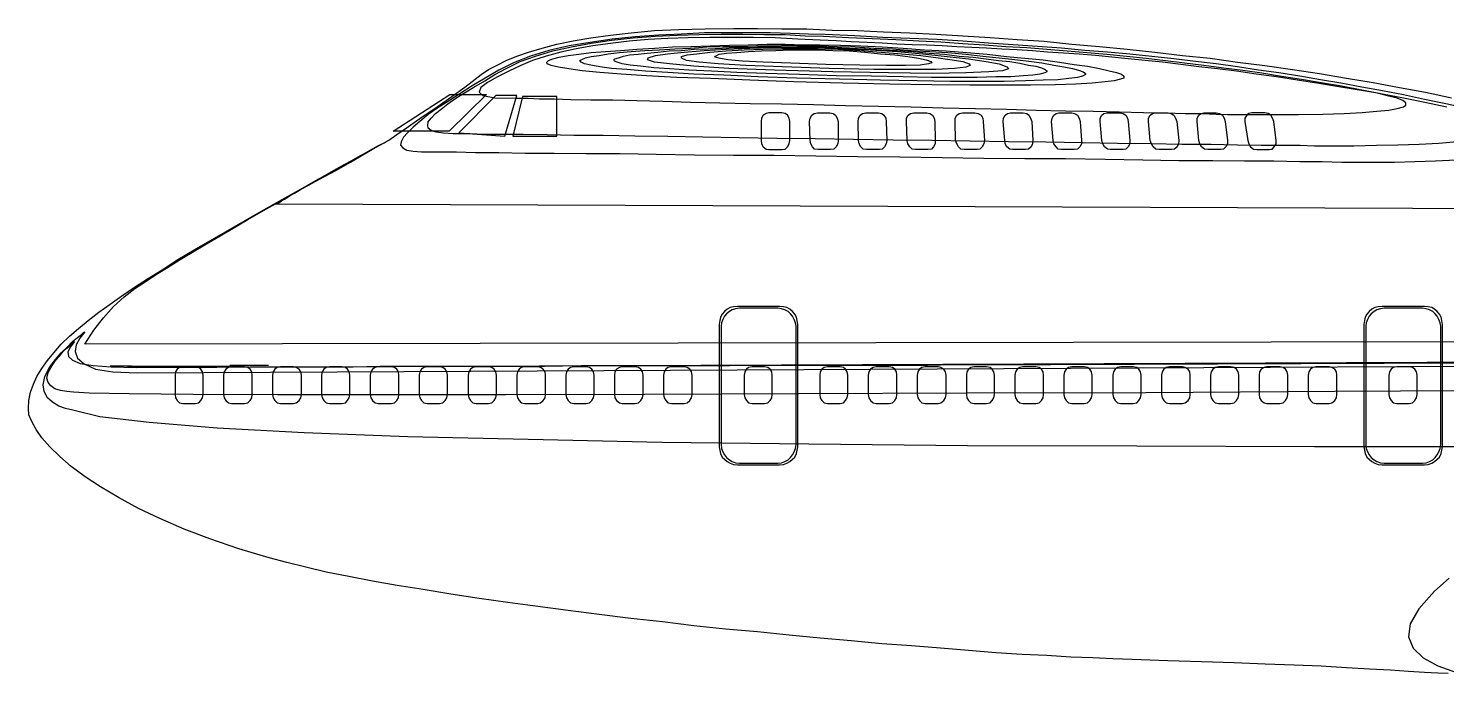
# Model space of a CAD drawing. Extents: x 526 to 2267, y -112 to 246.
# Drawn here: x 2022 to 2085.9, y 2.8 to 31.9 of the extents above; entities that cross this region are included whole.
import ezdxf

# ---------------------------------------------------------------- set-up
doc = ezdxf.new("R2010")
doc.units = 0
doc.header["$MEASUREMENT"] = 0
doc.layers.get('0').update_dxf_attribs({"linetype": 'CONTINUOUS'})

msp = doc.modelspace()

# ---------------------------------------------------------------- linework, layer by layer
at = {"linetype": 'Continuous'}
for points in [[(2085.977, 2.844), (2085.52, 2.869), (2084.91, 2.895), (2084.198, 2.946), (2083.385, 2.997), (2082.445, 3.047), (2081.403, 3.098), (2080.26, 3.174), (2079.04, 3.225), (2077.744, 3.276), (2076.347, 3.327), (2074.873, 3.378), (2073.348, 3.428), (2071.747, 3.479), (2070.883, 3.505), (2069.969, 3.556), (2068.978, 3.581), (2067.91, 3.657), (2066.792, 3.708), (2065.598, 3.784), (2064.378, 3.886), (2063.108, 3.987), (2061.812, 4.089), (2060.465, 4.191), (2059.093, 4.318), (2057.696, 4.445), (2056.298, 4.572), (2054.875, 4.724), (2053.427, 4.851), (2052.004, 5.004), (2050.581, 5.182), (2049.158, 5.334), (2047.735, 5.512), (2046.337, 5.69), (2044.965, 5.868), (2043.619, 6.046), (2042.323, 6.224), (2041.052, 6.427), (2039.807, 6.63), (2038.638, 6.808), (2037.52, 7.011), (2036.453, 7.215), (2035.437, 7.418), (2034.522, 7.647), (2033.658, 7.85), (2032.87, 8.053), (2031.498, 8.46), (2030.202, 8.917), (2029.033, 9.349), (2027.941, 9.832), (2026.975, 10.289), (2026.086, 10.772), (2025.273, 11.255), (2024.586, 11.712), (2023.951, 12.17), (2023.443, 12.627), (2022.986, 13.059), (2022.63, 13.465), (2022.376, 13.847), (2022.172, 14.202), (2022.045, 14.507), (2022.02, 14.787), (2022.045, 15.142), (2022.122, 15.524), (2022.249, 15.879), (2022.401, 16.235), (2022.63, 16.591), (2022.884, 16.947), (2023.163, 17.302), (2023.494, 17.683), (2023.875, 18.039), (2024.282, 18.395), (2024.713, 18.751), (2025.196, 19.132), (2025.704, 19.488), (2026.238, 19.869), (2026.797, 20.25), (2027.382, 20.631), (2028.042, 21.038), (2028.754, 21.495), (2029.567, 21.978), (2030.405, 22.461), (2031.295, 22.969), (2032.184, 23.477), (2033.073, 23.985), (2033.963, 24.493), (2034.801, 24.951), (2035.564, 25.383), (2036.275, 25.789), (2036.91, 26.12), (2037.418, 26.425), (2037.8, 26.628), (2038.054, 26.755), (2038.13, 26.806), (2038.257, 26.882), (2038.613, 27.136), (2039.146, 27.492), (2039.756, 27.924), (2040.442, 28.381), (2041.103, 28.837), (2041.687, 29.269), (2042.145, 29.625), (2042.424, 29.828), (2042.755, 30.057), (2043.136, 30.26), (2043.542, 30.464), (2044.025, 30.667), (2044.559, 30.845), (2045.169, 31.023), (2045.829, 31.201), (2046.566, 31.353), (2047.354, 31.48), (2048.243, 31.607), (2049.183, 31.709), (2050.225, 31.81), (2051.318, 31.861), (2052.512, 31.887), (2053.808, 31.912), (2054.875, 31.912), (2055.968, 31.887), (2057.086, 31.887), (2058.229, 31.836), (2059.373, 31.81), (2060.542, 31.76), (2061.71, 31.709), (2062.905, 31.658), (2064.124, 31.582), (2065.344, 31.506), (2066.564, 31.404), (2067.783, 31.328), (2069.029, 31.201), (2070.274, 31.099), (2071.519, 30.972), (2072.764, 30.845), (2074.009, 30.692), (2075.254, 30.565), (2076.499, 30.387), (2077.719, 30.235), (2078.964, 30.057), (2080.184, 29.879), (2081.403, 29.676), (2082.597, 29.473), (2083.792, 29.244), (2084.961, 29.041), (2086.129, 28.787)], [(2024.561, 17.683), (2024.968, 18.319), (2025.4, 18.878), (2025.857, 19.386), (2026.34, 19.818), (2026.823, 20.199), (2027.331, 20.529), (2027.788, 20.834), (2028.245, 21.114), (2028.855, 21.495), (2029.567, 21.927), (2030.304, 22.359), (2031.091, 22.816), (2031.905, 23.299), (2032.743, 23.782), (2033.556, 24.239), (2034.344, 24.697), (2035.106, 25.129), (2035.818, 25.51), (2036.453, 25.891), (2037.012, 26.196), (2037.495, 26.45), (2037.825, 26.653), (2038.054, 26.755), (2038.13, 26.806), (2038.257, 26.882), (2038.613, 27.136), (2039.146, 27.492), (2039.756, 27.924), (2040.442, 28.381), (2041.103, 28.837), (2041.687, 29.269), (2042.145, 29.625), (2042.424, 29.828), (2042.755, 30.057), (2043.136, 30.26), (2043.542, 30.464), (2044.025, 30.667), (2044.559, 30.845), (2045.169, 31.023), (2045.829, 31.201), (2046.566, 31.353), (2047.354, 31.48), (2048.243, 31.607), (2049.183, 31.709), (2050.225, 31.81), (2051.318, 31.861), (2052.512, 31.887), (2053.808, 31.912), (2054.875, 31.912), (2055.968, 31.887), (2057.086, 31.887), (2058.229, 31.836), (2059.373, 31.81), (2060.542, 31.76), (2061.71, 31.709), (2062.905, 31.658), (2064.124, 31.582), (2065.344, 31.506), (2066.564, 31.404), (2067.783, 31.328), (2069.029, 31.201), (2070.274, 31.099), (2071.519, 30.972), (2072.764, 30.845), (2074.009, 30.692), (2075.254, 30.565), (2076.499, 30.387), (2077.719, 30.235), (2078.964, 30.057), (2080.184, 29.879), (2081.403, 29.676), (2082.597, 29.473), (2083.792, 29.244), (2084.961, 29.041), (2086.129, 28.787)], [(2033.15, 23.985), (2033.226, 24.011), (2033.327, 24.061), (2033.429, 24.138), (2033.556, 24.214), (2033.683, 24.29), (2033.836, 24.392), (2034.014, 24.493), (2034.242, 24.62), (2035.106, 25.103), (2035.868, 25.51), (2036.529, 25.891), (2037.088, 26.221), (2037.52, 26.475), (2037.85, 26.653), (2038.054, 26.755), (2038.13, 26.806), (2038.257, 26.882), (2038.613, 27.136), (2039.146, 27.492), (2039.756, 27.924), (2040.442, 28.381), (2041.103, 28.837), (2041.687, 29.269), (2042.145, 29.625), (2042.424, 29.828), (2042.755, 30.057), (2043.136, 30.26), (2043.542, 30.464), (2044.025, 30.667), (2044.559, 30.845), (2045.169, 31.023), (2045.829, 31.201), (2046.566, 31.353), (2047.354, 31.48), (2048.243, 31.607), (2049.183, 31.709), (2050.225, 31.81), (2051.318, 31.861), (2052.512, 31.887), (2053.808, 31.912), (2054.875, 31.912), (2055.968, 31.887), (2057.086, 31.887), (2058.229, 31.836), (2059.373, 31.81), (2060.542, 31.76), (2061.71, 31.709), (2062.905, 31.658), (2064.124, 31.582), (2065.344, 31.506), (2066.564, 31.404), (2067.783, 31.328), (2069.029, 31.201), (2070.274, 31.099), (2071.519, 30.972), (2072.764, 30.845), (2074.009, 30.692), (2075.254, 30.565), (2076.499, 30.387), (2077.719, 30.235), (2078.964, 30.057), (2080.184, 29.879), (2081.403, 29.676), (2082.597, 29.473), (2083.792, 29.244), (2084.961, 29.041), (2086.129, 28.787)], [(2086.841, 28.305), (2085.875, 28.507), (2084.91, 28.71), (2083.97, 28.914), (2083.029, 29.092), (2082.089, 29.269), (2081.149, 29.447), (2080.234, 29.6), (2079.294, 29.752), (2078.354, 29.905), (2077.439, 30.032), (2076.499, 30.184), (2075.533, 30.311), (2074.593, 30.413), (2073.628, 30.54), (2072.637, 30.642), (2071.646, 30.743), (2070.629, 30.845), (2069.613, 30.921), (2068.571, 31.023), (2067.479, 31.099), (2066.386, 31.175), (2065.268, 31.251), (2064.124, 31.328), (2062.956, 31.404), (2061.736, 31.455), (2060.516, 31.506), (2059.246, 31.582), (2057.924, 31.633), (2057.162, 31.658), (2056.349, 31.683), (2055.434, 31.709), (2054.494, 31.709), (2053.503, 31.709), (2052.487, 31.709), (2051.445, 31.658), (2050.403, 31.607), (2049.361, 31.531), (2048.319, 31.429), (2047.328, 31.277), (2046.388, 31.124), (2045.473, 30.921), (2044.635, 30.667), (2043.873, 30.362), (2043.212, 30.032), (2042.602, 29.676), (2042.018, 29.32), (2041.459, 28.965), (2040.95, 28.634), (2040.468, 28.33), (2040.036, 28.025), (2039.655, 27.72), (2039.35, 27.466), (2039.096, 27.212), (2038.918, 27.009), (2038.816, 26.806), (2038.791, 26.653), (2038.892, 26.526), (2039.07, 26.425), (2039.35, 26.374), (2039.731, 26.348), (2040.061, 26.348), (2040.595, 26.348), (2041.306, 26.348), (2042.17, 26.323), (2043.212, 26.323), (2044.406, 26.297), (2045.702, 26.297), (2047.151, 26.272), (2048.675, 26.272), (2050.301, 26.247), (2052.029, 26.221), (2053.783, 26.196), (2055.612, 26.196), (2057.492, 26.17), (2059.373, 26.145), (2061.278, 26.12), (2063.184, 26.094), (2065.065, 26.069), (2066.919, 26.043), (2068.749, 26.043), (2070.528, 26.018), (2072.23, 25.993), (2073.856, 25.967), (2075.381, 25.967), (2076.804, 25.942), (2078.125, 25.942), (2079.294, 25.916), (2080.311, 25.916), (2081.2, 25.891), (2081.886, 25.891), (2082.394, 25.891), (2082.725, 25.891), (2083.563, 25.891), (2084.478, 25.916), (2085.418, 25.942), (2086.358, 25.993)], [(2080.692, 26.602), (2080.412, 26.602), (2079.955, 26.602), (2079.32, 26.628), (2078.532, 26.628), (2077.566, 26.628), (2076.499, 26.653), (2075.305, 26.679), (2073.983, 26.679), (2072.586, 26.704), (2071.087, 26.729), (2069.511, 26.755), (2067.86, 26.78), (2066.183, 26.806), (2064.455, 26.831), (2062.727, 26.856), (2060.974, 26.882), (2059.195, 26.907), (2057.467, 26.933), (2055.739, 26.958), (2054.037, 26.984), (2052.41, 27.009), (2050.835, 27.034), (2049.336, 27.06), (2047.913, 27.085), (2046.591, 27.085), (2045.397, 27.111), (2044.305, 27.136), (2043.364, 27.136), (2042.551, 27.136), (2041.916, 27.161), (2041.433, 27.161), (2041.154, 27.161), (2040.722, 27.187), (2040.391, 27.238), (2040.163, 27.314), (2040.036, 27.416), (2040.01, 27.543), (2040.036, 27.695), (2040.163, 27.873), (2040.366, 28.076), (2040.62, 28.279), (2040.925, 28.507), (2041.281, 28.761), (2041.662, 29.015), (2042.094, 29.269), (2042.577, 29.549), (2043.034, 29.828), (2043.542, 30.108), (2044.178, 30.413), (2044.864, 30.667), (2045.651, 30.896), (2046.49, 31.074), (2047.379, 31.251), (2048.294, 31.378), (2049.26, 31.48), (2050.251, 31.556), (2051.242, 31.607), (2052.233, 31.633), (2053.224, 31.658), (2054.214, 31.658), (2055.18, 31.633), (2056.12, 31.633), (2057.01, 31.582), (2057.848, 31.556), (2058.966, 31.506), (2060.033, 31.455), (2061.101, 31.404), (2062.142, 31.353), (2063.133, 31.302), (2064.124, 31.226), (2065.09, 31.175), (2066.056, 31.099), (2066.996, 31.048), (2067.91, 30.972), (2068.825, 30.896), (2069.715, 30.819), (2070.604, 30.743), (2071.493, 30.667), (2072.383, 30.565), (2073.247, 30.464), (2074.111, 30.362), (2074.974, 30.26), (2075.864, 30.133), (2076.728, 30.032), (2077.592, 29.905), (2078.481, 29.752), (2079.37, 29.625), (2080.26, 29.473), (2081.175, 29.32), (2082.089, 29.142), (2083.029, 28.965), (2083.97, 28.787), (2084.935, 28.583), (2085.926, 28.381)], [(2082.165, 29.092), (2081.149, 29.269), (2080.158, 29.422), (2079.193, 29.574), (2078.252, 29.727), (2077.338, 29.854), (2076.448, 29.981), (2075.584, 30.083), (2074.746, 30.184), (2073.933, 30.286), (2073.12, 30.387), (2072.332, 30.464), (2071.57, 30.54), (2070.833, 30.616), (2070.096, 30.692), (2069.359, 30.743), (2068.647, 30.794), (2067.936, 30.845), (2067.25, 30.896), (2066.564, 30.947), (2065.878, 30.972), (2065.192, 31.023), (2064.531, 31.048), (2063.845, 31.074), (2063.184, 31.124), (2062.498, 31.15), (2061.837, 31.175), (2061.151, 31.201), (2060.491, 31.251), (2059.805, 31.277), (2059.093, 31.302), (2058.407, 31.353), (2057.696, 31.378), (2056.679, 31.429), (2055.663, 31.48), (2054.672, 31.506), (2053.681, 31.506), (2052.715, 31.506), (2051.75, 31.48), (2050.835, 31.455), (2049.946, 31.404), (2049.082, 31.328), (2048.243, 31.226), (2047.455, 31.124), (2046.693, 30.997), (2046.007, 30.845), (2045.346, 30.667), (2044.737, 30.464), (2044.203, 30.235), (2043.669, 29.981), (2043.161, 29.727), (2042.704, 29.473), (2042.399, 29.244), (2042.323, 29.041), (2042.5, 28.888), (2043.034, 28.787), (2043.974, 28.761), (2044.178, 28.761), (2044.533, 28.761), (2045.041, 28.736), (2045.702, 28.736), (2046.464, 28.71), (2047.354, 28.685), (2048.345, 28.685), (2049.437, 28.66), (2050.606, 28.634), (2051.851, 28.583), (2053.173, 28.558), (2054.545, 28.533), (2055.942, 28.507), (2057.391, 28.482), (2058.839, 28.431), (2060.313, 28.406), (2061.787, 28.381), (2063.235, 28.33), (2064.683, 28.305), (2066.081, 28.279), (2067.428, 28.229), (2068.749, 28.203), (2069.994, 28.178), (2071.163, 28.152), (2072.256, 28.127), (2073.247, 28.102), (2074.136, 28.076), (2074.898, 28.076), (2075.533, 28.051), (2076.042, 28.025), (2076.397, 28.025), (2076.601, 28.025), (2077.998, 28.025), (2079.243, 28.025), (2080.336, 28.051), (2081.302, 28.076), (2082.115, 28.127), (2082.775, 28.178), (2083.309, 28.229), (2083.69, 28.305), (2083.97, 28.381), (2084.071, 28.456), (2084.071, 28.558), (2083.944, 28.66), (2083.69, 28.761), (2083.309, 28.863), (2082.801, 28.99), (2082.165, 29.092)], [(2057.696, 31.175), (2058.61, 31.15), (2059.525, 31.124), (2060.491, 31.074), (2061.431, 31.023), (2062.397, 30.947), (2063.362, 30.896), (2064.302, 30.819), (2065.217, 30.743), (2066.081, 30.642), (2066.919, 30.565), (2067.733, 30.489), (2068.47, 30.387), (2069.13, 30.286), (2069.74, 30.21), (2070.274, 30.108), (2070.706, 30.006), (2071.036, 29.93), (2071.265, 29.854), (2071.366, 29.752), (2071.366, 29.676), (2071.214, 29.625), (2070.934, 29.549), (2070.528, 29.498), (2069.943, 29.447), (2069.206, 29.396), (2068.292, 29.371), (2067.174, 29.346), (2065.903, 29.346), (2064.429, 29.346), (2062.727, 29.371), (2060.821, 29.396), (2058.712, 29.447), (2056.501, 29.498), (2054.519, 29.574), (2052.766, 29.651), (2051.216, 29.701), (2049.869, 29.778), (2048.726, 29.854), (2047.76, 29.93), (2046.973, 30.006), (2046.363, 30.083), (2045.905, 30.159), (2045.575, 30.235), (2045.397, 30.311), (2045.372, 30.387), (2045.448, 30.464), (2045.651, 30.54), (2045.931, 30.616), (2046.337, 30.692), (2046.82, 30.743), (2047.379, 30.819), (2048.014, 30.87), (2048.701, 30.921), (2049.437, 30.972), (2050.225, 31.023), (2051.038, 31.074), (2051.877, 31.099), (2052.741, 31.124), (2053.605, 31.15), (2054.443, 31.175), (2055.307, 31.201), (2056.12, 31.201), (2056.933, 31.175), (2057.696, 31.175)], [(2057.696, 31.175), (2058.61, 31.15), (2059.525, 31.124), (2060.491, 31.074), (2061.431, 31.023), (2062.397, 30.947), (2063.362, 30.896), (2064.302, 30.819), (2065.217, 30.743), (2066.081, 30.642), (2066.919, 30.565), (2067.733, 30.489), (2068.47, 30.387), (2069.13, 30.286), (2069.74, 30.21), (2070.274, 30.108), (2070.706, 30.006), (2071.036, 29.93), (2071.265, 29.854), (2071.366, 29.752), (2071.366, 29.676), (2071.214, 29.625), (2070.934, 29.549), (2070.528, 29.498), (2069.943, 29.447), (2069.206, 29.396), (2068.292, 29.371), (2067.174, 29.346), (2065.903, 29.346), (2064.429, 29.346), (2062.727, 29.371), (2060.821, 29.396), (2058.712, 29.447), (2056.501, 29.498), (2054.519, 29.574), (2052.766, 29.651), (2051.216, 29.701), (2049.869, 29.778), (2048.726, 29.854), (2047.76, 29.93), (2046.973, 30.006), (2046.363, 30.083), (2045.905, 30.159), (2045.575, 30.235), (2045.397, 30.311), (2045.372, 30.387), (2045.448, 30.464), (2045.651, 30.54), (2045.931, 30.616), (2046.337, 30.692), (2046.82, 30.743), (2047.379, 30.819), (2048.014, 30.87), (2048.701, 30.921), (2049.437, 30.972), (2050.225, 31.023), (2051.038, 31.074), (2051.877, 31.099), (2052.741, 31.124), (2053.605, 31.15), (2054.443, 31.175), (2055.307, 31.201), (2056.12, 31.201), (2056.933, 31.175), (2057.696, 31.175)], [(2058.56, 29.625), (2056.628, 29.676), (2054.901, 29.727), (2053.351, 29.803), (2052.004, 29.854), (2050.835, 29.93), (2049.819, 29.981), (2048.98, 30.057), (2048.294, 30.108), (2047.76, 30.184), (2047.354, 30.26), (2047.074, 30.311), (2046.922, 30.387), (2046.871, 30.464), (2046.947, 30.515), (2047.125, 30.591), (2047.379, 30.642), (2047.735, 30.692), (2048.142, 30.769), (2048.65, 30.819), (2049.183, 30.87), (2049.793, 30.921), (2050.454, 30.947), (2051.14, 30.997), (2051.851, 31.023), (2052.588, 31.074), (2053.325, 31.099), (2054.087, 31.099), (2054.824, 31.124), (2055.587, 31.124), (2056.298, 31.15), (2057.01, 31.124), (2057.67, 31.124), (2058.458, 31.099), (2059.271, 31.074), (2060.11, 31.023), (2060.948, 30.997), (2061.787, 30.921), (2062.625, 30.87), (2063.438, 30.819), (2064.251, 30.743), (2065.014, 30.667), (2065.751, 30.591), (2066.462, 30.515), (2067.097, 30.438), (2067.682, 30.362), (2068.215, 30.26), (2068.673, 30.184), (2069.054, 30.108), (2069.333, 30.032), (2069.537, 29.956), (2069.638, 29.879), (2069.638, 29.828), (2069.511, 29.752), (2069.283, 29.701), (2068.901, 29.651), (2068.393, 29.6), (2067.733, 29.574), (2066.945, 29.549), (2065.979, 29.524), (2064.861, 29.524), (2063.565, 29.524), (2062.066, 29.549), (2060.415, 29.574), (2058.56, 29.625)], [(2058.407, 29.778), (2056.755, 29.828), (2055.256, 29.879), (2053.935, 29.93), (2052.792, 29.981), (2051.775, 30.032), (2050.911, 30.083), (2050.2, 30.133), (2049.59, 30.21), (2049.132, 30.26), (2048.777, 30.311), (2048.548, 30.387), (2048.421, 30.438), (2048.396, 30.489), (2048.446, 30.54), (2048.599, 30.591), (2048.828, 30.667), (2049.107, 30.718), (2049.488, 30.743), (2049.895, 30.794), (2050.378, 30.845), (2050.886, 30.896), (2051.445, 30.921), (2052.029, 30.972), (2052.639, 30.997), (2053.274, 31.023), (2053.91, 31.048), (2054.57, 31.048), (2055.205, 31.074), (2055.841, 31.074), (2056.476, 31.074), (2057.086, 31.074), (2057.645, 31.074), (2058.331, 31.048), (2059.017, 31.023), (2059.728, 30.997), (2060.465, 30.947), (2061.177, 30.921), (2061.888, 30.87), (2062.6, 30.794), (2063.286, 30.743), (2063.947, 30.667), (2064.582, 30.616), (2065.166, 30.54), (2065.725, 30.464), (2066.233, 30.413), (2066.691, 30.337), (2067.072, 30.26), (2067.402, 30.21), (2067.656, 30.133), (2067.834, 30.057), (2067.91, 30.006), (2067.91, 29.956), (2067.809, 29.905), (2067.58, 29.854), (2067.275, 29.803), (2066.843, 29.778), (2066.284, 29.727), (2065.598, 29.727), (2064.76, 29.701), (2063.794, 29.701), (2062.701, 29.701), (2061.431, 29.727), (2060.008, 29.752), (2058.407, 29.778)], [(2058.255, 29.956), (2055.637, 30.032), (2053.579, 30.108), (2052.004, 30.21), (2050.911, 30.311), (2050.225, 30.387), (2049.92, 30.489), (2049.946, 30.591), (2050.276, 30.692), (2050.81, 30.769), (2051.572, 30.845), (2052.461, 30.921), (2053.452, 30.972), (2054.519, 31.023), (2055.587, 31.048), (2056.654, 31.048), (2057.619, 31.048), (2058.763, 30.997), (2059.957, 30.947), (2061.177, 30.87), (2062.32, 30.769), (2063.413, 30.642), (2064.378, 30.54), (2065.166, 30.413), (2065.751, 30.311), (2066.106, 30.184), (2066.183, 30.083), (2065.903, 30.006), (2065.293, 29.956), (2064.251, 29.905), (2062.752, 29.879), (2060.77, 29.905), (2058.255, 29.956)], [(2058.102, 30.108), (2055.993, 30.184), (2054.342, 30.235), (2053.096, 30.311), (2052.233, 30.387), (2051.673, 30.464), (2051.445, 30.565), (2051.445, 30.642), (2051.699, 30.718), (2052.131, 30.769), (2052.741, 30.845), (2053.452, 30.896), (2054.265, 30.947), (2055.104, 30.972), (2055.968, 30.997), (2056.806, 30.997), (2057.594, 30.997), (2058.509, 30.972), (2059.474, 30.921), (2060.44, 30.845), (2061.355, 30.769), (2062.219, 30.692), (2063.006, 30.591), (2063.642, 30.489), (2064.124, 30.413), (2064.404, 30.311), (2064.455, 30.235), (2064.251, 30.159), (2063.743, 30.108), (2062.905, 30.057), (2061.71, 30.057), (2060.11, 30.057), (2058.102, 30.108)], [(2057.569, 30.947), (2058.255, 30.921), (2058.992, 30.896), (2059.703, 30.845), (2060.415, 30.769), (2061.05, 30.718), (2061.634, 30.642), (2062.117, 30.565), (2062.473, 30.489), (2062.676, 30.413), (2062.727, 30.362), (2062.574, 30.311), (2062.193, 30.26), (2061.558, 30.235), (2060.669, 30.235), (2059.474, 30.26), (2057.95, 30.286), (2056.374, 30.337), (2055.129, 30.387), (2054.189, 30.438), (2053.528, 30.489), (2053.122, 30.565), (2052.944, 30.616), (2052.969, 30.667), (2053.147, 30.743), (2053.478, 30.794), (2053.935, 30.819), (2054.469, 30.87), (2055.053, 30.896), (2055.688, 30.921), (2056.349, 30.947), (2056.984, 30.947), (2057.569, 30.947)], [(2041.001, 28.939), (2042.653, 28.939), (2040.976, 27.288), (2038.46, 27.288), (2041.001, 28.939)], [(2043.085, 28.888), (2041.408, 27.212), (2043.491, 27.06), (2044.025, 28.888), (2043.085, 28.888)], [(2044.279, 28.837), (2043.847, 27.06), (2045.829, 27.06), (2045.829, 28.837), (2044.279, 28.837)], [(2055.968, 26.45), (2056.12, 26.475), (2056.222, 26.577), (2056.298, 26.704), (2056.324, 26.856), (2056.324, 27.72), (2056.298, 27.873), (2056.222, 28), (2056.12, 28.076), (2055.968, 28.102), (2055.383, 28.102), (2055.256, 28.076), (2055.129, 28), (2055.053, 27.873), (2055.028, 27.72), (2055.028, 26.856), (2055.053, 26.704), (2055.129, 26.577), (2055.256, 26.475), (2055.383, 26.45), (2055.968, 26.45)], [(2058.509, 26.856), (2058.483, 26.704), (2058.407, 26.577), (2058.306, 26.475), (2058.153, 26.45), (2057.594, 26.45), (2057.442, 26.475), (2057.34, 26.577), (2057.264, 26.704), (2057.238, 26.856), (2057.213, 27.72), (2057.238, 27.873), (2057.315, 28), (2057.416, 28.076), (2057.569, 28.102), (2058.128, 28.102), (2058.28, 28.076), (2058.382, 28), (2058.458, 27.873), (2058.509, 27.72), (2058.509, 26.856)], [(2060.694, 26.856), (2060.669, 26.704), (2060.592, 26.577), (2060.491, 26.475), (2060.364, 26.45), (2059.779, 26.45), (2059.627, 26.475), (2059.525, 26.577), (2059.449, 26.704), (2059.424, 26.856), (2059.398, 27.72), (2059.424, 27.873), (2059.5, 28), (2059.601, 28.076), (2059.754, 28.102), (2060.313, 28.102), (2060.465, 28.076), (2060.567, 28), (2060.643, 27.873), (2060.669, 27.72), (2060.694, 26.856)], [(2062.879, 26.856), (2062.879, 26.704), (2062.803, 26.577), (2062.701, 26.475), (2062.549, 26.45), (2061.99, 26.45), (2061.837, 26.475), (2061.736, 26.577), (2061.634, 26.704), (2061.609, 26.856), (2061.583, 27.72), (2061.583, 27.873), (2061.66, 28), (2061.761, 28.076), (2061.914, 28.102), (2062.498, 28.102), (2062.625, 28.076), (2062.752, 28), (2062.828, 27.873), (2062.854, 27.72), (2062.879, 26.856)], [(2065.09, 26.856), (2065.065, 26.704), (2064.988, 26.577), (2064.887, 26.475), (2064.76, 26.45), (2064.175, 26.45), (2064.023, 26.475), (2063.921, 26.577), (2063.845, 26.704), (2063.794, 26.856), (2063.769, 27.72), (2063.769, 27.873), (2063.845, 28), (2063.947, 28.076), (2064.099, 28.102), (2064.658, 28.102), (2064.81, 28.076), (2064.938, 28), (2065.014, 27.873), (2065.039, 27.72), (2065.09, 26.856)], [(2067.275, 26.856), (2067.25, 26.704), (2067.199, 26.577), (2067.072, 26.475), (2066.945, 26.45), (2066.36, 26.45), (2066.233, 26.475), (2066.106, 26.577), (2066.03, 26.704), (2066.005, 26.856), (2065.929, 27.72), (2065.954, 27.873), (2066.03, 28), (2066.132, 28.076), (2066.259, 28.102), (2066.843, 28.102), (2066.996, 28.076), (2067.097, 28), (2067.174, 27.873), (2067.224, 27.72), (2067.275, 26.856)], [(2069.46, 26.856), (2069.46, 26.704), (2069.384, 26.577), (2069.283, 26.475), (2069.13, 26.45), (2068.571, 26.45), (2068.419, 26.475), (2068.317, 26.577), (2068.215, 26.704), (2068.19, 26.856), (2068.114, 27.72), (2068.139, 27.873), (2068.215, 28), (2068.317, 28.076), (2068.444, 28.102), (2069.029, 28.102), (2069.156, 28.076), (2069.283, 28), (2069.359, 27.873), (2069.41, 27.72), (2069.46, 26.856)], [(2071.646, 26.856), (2071.646, 26.704), (2071.57, 26.577), (2071.468, 26.475), (2071.341, 26.45), (2070.756, 26.45), (2070.629, 26.475), (2070.502, 26.577), (2070.426, 26.704), (2070.375, 26.856), (2070.299, 27.72), (2070.299, 27.873), (2070.375, 28), (2070.477, 28.076), (2070.629, 28.102), (2071.188, 28.102), (2071.341, 28.076), (2071.468, 28), (2071.544, 27.873), (2071.57, 27.72), (2071.646, 26.856)], [(2073.856, 26.856), (2073.831, 26.704), (2073.78, 26.577), (2073.653, 26.475), (2073.526, 26.45), (2072.967, 26.45), (2072.815, 26.475), (2072.688, 26.577), (2072.611, 26.704), (2072.561, 26.856), (2072.484, 27.72), (2072.484, 27.873), (2072.561, 28), (2072.662, 28.076), (2072.789, 28.102), (2073.374, 28.102), (2073.501, 28.076), (2073.628, 28), (2073.704, 27.873), (2073.755, 27.72), (2073.856, 26.856)], [(2076.042, 26.856), (2076.042, 26.704), (2075.965, 26.577), (2075.864, 26.475), (2075.737, 26.45), (2075.152, 26.45), (2075, 26.475), (2074.873, 26.577), (2074.797, 26.704), (2074.746, 26.856), (2074.67, 27.72), (2074.67, 27.873), (2074.746, 28), (2074.847, 28.076), (2074.974, 28.102), (2075.533, 28.102), (2075.686, 28.076), (2075.813, 28), (2075.889, 27.873), (2075.94, 27.72), (2076.042, 26.856)], [(2077.922, 26.45), (2078.049, 26.475), (2078.151, 26.577), (2078.227, 26.704), (2078.227, 26.856), (2078.125, 27.72), (2078.074, 27.873), (2077.998, 28), (2077.871, 28.076), (2077.719, 28.102), (2077.134, 28.102), (2077.007, 28.076), (2076.906, 28), (2076.829, 27.873), (2076.829, 27.72), (2076.956, 26.856), (2077.007, 26.704), (2077.083, 26.577), (2077.211, 26.475), (2077.363, 26.45), (2077.922, 26.45)], [(2086.384, 26.806), (2085.57, 26.729), (2084.681, 26.679), (2083.716, 26.653), (2082.75, 26.628), (2081.734, 26.602), (2080.692, 26.602)], [(2174.988, 23.457), (2033.15, 23.985)], [(2056.679, 15.574), (2056.679, 18.573), (2056.654, 18.751), (2056.628, 18.903), (2056.552, 19.03), (2056.451, 19.157), (2056.324, 19.259), (2056.196, 19.335), (2056.044, 19.361), (2055.866, 19.386), (2053.96, 19.386), (2053.783, 19.361), (2053.63, 19.335), (2053.503, 19.259), (2053.376, 19.157), (2053.274, 19.03), (2053.198, 18.903), (2053.173, 18.751), (2053.147, 18.573), (2053.147, 15.574)], [(2056.603, 15.574), (2056.603, 18.497), (2056.578, 18.649), (2056.527, 18.802), (2056.451, 18.954), (2056.349, 19.056), (2056.247, 19.157), (2056.095, 19.233), (2055.942, 19.284), (2055.79, 19.31), (2054.062, 19.31), (2053.884, 19.284), (2053.732, 19.233), (2053.605, 19.157), (2053.478, 19.056), (2053.376, 18.954), (2053.3, 18.802), (2053.249, 18.649), (2053.224, 18.497), (2053.224, 15.524)], [(2085.723, 15.574), (2085.723, 18.573), (2085.697, 18.751), (2085.672, 18.903), (2085.596, 19.03), (2085.494, 19.157), (2085.367, 19.259), (2085.24, 19.335), (2085.088, 19.361), (2084.91, 19.386), (2083.004, 19.386), (2082.826, 19.361), (2082.674, 19.335), (2082.547, 19.259), (2082.42, 19.157), (2082.318, 19.03), (2082.242, 18.903), (2082.216, 18.751), (2082.191, 18.573), (2082.191, 15.574)], [(2085.647, 15.574), (2085.647, 18.497), (2085.621, 18.649), (2085.57, 18.802), (2085.494, 18.954), (2085.393, 19.056), (2085.291, 19.157), (2085.138, 19.233), (2084.986, 19.284), (2084.834, 19.31), (2083.106, 19.31), (2082.928, 19.284), (2082.775, 19.233), (2082.648, 19.157), (2082.521, 19.056), (2082.42, 18.954), (2082.343, 18.802), (2082.293, 18.649), (2082.267, 18.497), (2082.267, 15.524)], [(2088.289, 13.059), (2079.955, 13.059), (2071.951, 13.084), (2064.328, 13.11), (2057.187, 13.186), (2050.555, 13.262), (2044.533, 13.389), (2039.121, 13.516), (2034.446, 13.694), (2030.532, 13.897), (2027.458, 14.151), (2025.247, 14.406), (2024.027, 14.711), (2023.697, 14.787), (2023.392, 14.888), (2023.113, 15.066), (2022.884, 15.27), (2022.732, 15.549), (2022.681, 15.854), (2022.757, 16.235), (2022.986, 16.667), (2023.24, 16.997), (2023.494, 17.302), (2023.773, 17.556), (2024.002, 17.811), (2024.231, 17.988), (2024.409, 18.115), (2024.51, 18.217), (2024.561, 18.243)], [(2024.561, 18.243), (2024.332, 17.963), (2024.18, 17.658), (2024.129, 17.353), (2024.231, 17.048), (2024.536, 16.794), (2025.044, 16.565), (2025.832, 16.438), (2026.924, 16.388), (2135.06, 16.93)], [(2089.738, 15.6), (2080.87, 15.549), (2072.357, 15.498), (2064.277, 15.473), (2056.73, 15.447), (2049.793, 15.422), (2043.517, 15.397), (2037.978, 15.397), (2033.251, 15.397), (2029.44, 15.422), (2026.568, 15.447), (2024.764, 15.473), (2024.053, 15.524), (2023.748, 15.549), (2023.468, 15.6), (2023.214, 15.676), (2023.036, 15.803), (2022.909, 15.956), (2022.859, 16.159), (2022.909, 16.413), (2023.087, 16.718), (2023.24, 16.947), (2023.418, 17.15), (2023.595, 17.353), (2023.748, 17.506), (2023.9, 17.633), (2024.002, 17.734), (2024.078, 17.785), (2024.104, 17.811)], [(2024.104, 17.811), (2023.9, 17.556), (2023.799, 17.328), (2023.824, 17.124), (2024.002, 16.972), (2024.358, 16.82), (2024.942, 16.718), (2025.755, 16.667), (2026.873, 16.642), (2135.914, 17.082)], [(2140.373, 17.884), (2024.561, 17.683)], [(2026.67, 16.692), (2026.645, 16.692), (2026.543, 16.692), (2026.416, 16.692), (2026.263, 16.692), (2026.111, 16.692), (2025.933, 16.692), (2025.806, 16.692), (2025.704, 16.692)], [(2026.492, 16.692), (2026.594, 16.692), (2026.746, 16.692), (2026.924, 16.692), (2027.102, 16.692), (2027.28, 16.692), (2027.432, 16.692), (2027.534, 16.692), (2027.559, 16.692)], [(2027.254, 16.692), (2027.356, 16.692), (2027.534, 16.692), (2027.712, 16.692), (2027.915, 16.692), (2028.118, 16.692), (2028.271, 16.692), (2028.373, 16.692), (2028.423, 16.692)], [(2028.017, 16.692), (2028.144, 16.692), (2028.322, 16.692), (2028.525, 16.692), (2028.754, 16.692), (2028.957, 16.692), (2029.135, 16.692), (2029.262, 16.692), (2029.313, 16.692)], [(2029.541, 15.015), (2029.694, 15.041), (2029.795, 15.142), (2029.872, 15.27), (2029.897, 15.422), (2029.897, 16.286), (2029.872, 16.438), (2029.795, 16.565), (2029.694, 16.642), (2029.541, 16.667), (2028.982, 16.667), (2028.83, 16.642), (2028.728, 16.565), (2028.652, 16.438), (2028.627, 16.286), (2028.627, 15.422), (2028.652, 15.27), (2028.728, 15.142), (2028.83, 15.041), (2028.982, 15.015), (2029.541, 15.015)], [(2028.779, 16.692), (2028.906, 16.692), (2029.109, 16.692), (2029.338, 16.692), (2029.592, 16.692), (2029.821, 16.667), (2030.024, 16.667), (2030.151, 16.667), (2030.202, 16.667)], [(2029.541, 16.692), (2029.694, 16.692), (2029.897, 16.692), (2030.151, 16.692), (2030.405, 16.692), (2030.659, 16.667), (2030.863, 16.667), (2031.015, 16.667), (2031.066, 16.667)], [(2030.329, 16.692), (2030.482, 16.692), (2030.71, 16.692), (2030.964, 16.692), (2031.244, 16.692), (2031.523, 16.667), (2031.752, 16.667), (2031.905, 16.667), (2031.955, 16.667)], [(2031.752, 15.015), (2031.905, 15.041), (2032.006, 15.142), (2032.082, 15.27), (2032.108, 15.422), (2032.108, 16.286), (2032.082, 16.438), (2032.006, 16.565), (2031.905, 16.642), (2031.752, 16.667), (2031.168, 16.667), (2031.041, 16.642), (2030.914, 16.565), (2030.837, 16.438), (2030.812, 16.286), (2030.812, 15.422), (2030.837, 15.27), (2030.914, 15.142), (2031.041, 15.041), (2031.168, 15.015), (2031.752, 15.015)], [(2032.845, 16.718), (2032.794, 16.718), (2032.616, 16.718), (2032.362, 16.718), (2032.082, 16.718), (2031.777, 16.718), (2031.498, 16.718), (2031.244, 16.718), (2031.091, 16.718)], [(2032.006, 16.667), (2032.159, 16.667), (2032.514, 16.667), (2033.023, 16.667), (2033.709, 16.667), (2034.573, 16.667), (2035.538, 16.667), (2036.656, 16.667), (2037.876, 16.692), (2039.197, 16.692), (2040.62, 16.692), (2042.119, 16.692), (2043.669, 16.692), (2045.27, 16.692), (2046.922, 16.718), (2048.573, 16.718), (2050.251, 16.718), (2051.928, 16.718), (2053.605, 16.718), (2055.231, 16.743), (2056.832, 16.743), (2058.356, 16.743), (2059.83, 16.743), (2061.228, 16.743), (2062.524, 16.743), (2063.718, 16.769), (2064.81, 16.769), (2065.751, 16.769), (2066.564, 16.769), (2067.199, 16.769), (2067.682, 16.769), (2067.987, 16.769), (2068.088, 16.769), (2135.69, 17.042)], [(2033.963, 15.015), (2034.09, 15.041), (2034.217, 15.142), (2034.293, 15.27), (2034.318, 15.422), (2034.318, 16.286), (2034.293, 16.438), (2034.217, 16.565), (2034.09, 16.642), (2033.963, 16.667), (2033.378, 16.667), (2033.226, 16.642), (2033.124, 16.565), (2033.048, 16.438), (2033.023, 16.286), (2033.023, 15.422), (2033.048, 15.27), (2033.124, 15.142), (2033.226, 15.041), (2033.378, 15.015), (2033.963, 15.015)], [(2036.148, 15.015), (2036.3, 15.041), (2036.402, 15.142), (2036.478, 15.27), (2036.504, 15.422), (2036.504, 16.286), (2036.478, 16.438), (2036.402, 16.565), (2036.3, 16.642), (2036.148, 16.667), (2035.589, 16.667), (2035.437, 16.642), (2035.335, 16.565), (2035.259, 16.438), (2035.233, 16.286), (2035.233, 15.422), (2035.259, 15.27), (2035.335, 15.142), (2035.437, 15.041), (2035.589, 15.015), (2036.148, 15.015)], [(2038.359, 15.015), (2038.511, 15.041), (2038.613, 15.142), (2038.689, 15.27), (2038.714, 15.422), (2038.714, 16.286), (2038.689, 16.438), (2038.613, 16.565), (2038.511, 16.642), (2038.359, 16.667), (2037.774, 16.667), (2037.647, 16.642), (2037.52, 16.565), (2037.444, 16.438), (2037.418, 16.286), (2037.418, 15.422), (2037.444, 15.27), (2037.52, 15.142), (2037.647, 15.041), (2037.774, 15.015), (2038.359, 15.015)], [(2040.544, 15.015), (2040.696, 15.041), (2040.798, 15.142), (2040.874, 15.27), (2040.9, 15.422), (2040.9, 16.286), (2040.874, 16.438), (2040.798, 16.565), (2040.696, 16.642), (2040.544, 16.667), (2039.985, 16.667), (2039.832, 16.642), (2039.731, 16.565), (2039.655, 16.438), (2039.629, 16.286), (2039.629, 15.422), (2039.655, 15.27), (2039.731, 15.142), (2039.832, 15.041), (2039.985, 15.015), (2040.544, 15.015)], [(2042.755, 15.015), (2042.907, 15.041), (2043.009, 15.142), (2043.085, 15.27), (2043.11, 15.422), (2043.11, 16.286), (2043.085, 16.438), (2043.009, 16.565), (2042.907, 16.642), (2042.755, 16.667), (2042.196, 16.667), (2042.043, 16.642), (2041.941, 16.565), (2041.865, 16.438), (2041.84, 16.286), (2041.84, 15.422), (2041.865, 15.27), (2041.941, 15.142), (2042.043, 15.041), (2042.196, 15.015), (2042.755, 15.015)], [(2044.965, 15.015), (2045.092, 15.041), (2045.219, 15.142), (2045.296, 15.27), (2045.321, 15.422), (2045.321, 16.286), (2045.296, 16.438), (2045.219, 16.565), (2045.092, 16.642), (2044.965, 16.667), (2044.381, 16.667), (2044.228, 16.642), (2044.127, 16.565), (2044.05, 16.438), (2044.025, 16.286), (2044.025, 15.422), (2044.05, 15.27), (2044.127, 15.142), (2044.228, 15.041), (2044.381, 15.015), (2044.965, 15.015)], [(2047.151, 15.015), (2047.303, 15.041), (2047.405, 15.142), (2047.481, 15.27), (2047.506, 15.422), (2047.506, 16.286), (2047.481, 16.438), (2047.405, 16.565), (2047.303, 16.642), (2047.151, 16.667), (2046.591, 16.667), (2046.439, 16.642), (2046.337, 16.565), (2046.261, 16.438), (2046.236, 16.286), (2046.236, 15.422), (2046.261, 15.27), (2046.337, 15.142), (2046.439, 15.041), (2046.591, 15.015), (2047.151, 15.015)], [(2049.361, 15.015), (2049.514, 15.041), (2049.615, 15.142), (2049.692, 15.27), (2049.717, 15.422), (2049.717, 16.286), (2049.692, 16.438), (2049.615, 16.565), (2049.514, 16.642), (2049.361, 16.667), (2048.777, 16.667), (2048.65, 16.642), (2048.523, 16.565), (2048.446, 16.438), (2048.421, 16.286), (2048.421, 15.422), (2048.446, 15.27), (2048.523, 15.142), (2048.65, 15.041), (2048.777, 15.015), (2049.361, 15.015)], [(2051.572, 15.015), (2051.699, 15.041), (2051.826, 15.142), (2051.902, 15.27), (2051.928, 15.422), (2051.928, 16.286), (2051.902, 16.438), (2051.826, 16.565), (2051.699, 16.642), (2051.572, 16.667), (2050.987, 16.667), (2050.835, 16.642), (2050.733, 16.565), (2050.657, 16.438), (2050.632, 16.286), (2050.632, 15.422), (2050.657, 15.27), (2050.733, 15.142), (2050.835, 15.041), (2050.987, 15.015), (2051.572, 15.015)], [(2055.18, 15.015), (2055.333, 15.041), (2055.434, 15.142), (2055.51, 15.27), (2055.536, 15.422), (2055.536, 16.286), (2055.51, 16.438), (2055.434, 16.565), (2055.333, 16.642), (2055.18, 16.667), (2054.621, 16.667), (2054.469, 16.642), (2054.367, 16.565), (2054.291, 16.438), (2054.265, 16.286), (2054.265, 15.422), (2054.291, 15.27), (2054.367, 15.142), (2054.469, 15.041), (2054.621, 15.015), (2055.18, 15.015)], [(2058.585, 15.015), (2058.737, 15.041), (2058.839, 15.142), (2058.915, 15.27), (2058.941, 15.422), (2058.941, 16.286), (2058.915, 16.438), (2058.839, 16.565), (2058.737, 16.642), (2058.585, 16.667), (2058.026, 16.667), (2057.874, 16.642), (2057.772, 16.565), (2057.696, 16.438), (2057.67, 16.286), (2057.67, 15.422), (2057.696, 15.27), (2057.772, 15.142), (2057.874, 15.041), (2058.026, 15.015), (2058.585, 15.015)], [(2060.796, 15.015), (2060.948, 15.041), (2061.05, 15.142), (2061.126, 15.27), (2061.151, 15.422), (2061.151, 16.286), (2061.126, 16.438), (2061.05, 16.565), (2060.948, 16.642), (2060.796, 16.667), (2060.211, 16.667), (2060.084, 16.642), (2059.957, 16.565), (2059.881, 16.438), (2059.856, 16.286), (2059.856, 15.422), (2059.881, 15.27), (2059.957, 15.142), (2060.084, 15.041), (2060.211, 15.015), (2060.796, 15.015)], [(2063.006, 15.015), (2063.133, 15.041), (2063.26, 15.142), (2063.337, 15.27), (2063.362, 15.422), (2063.362, 16.286), (2063.337, 16.438), (2063.26, 16.565), (2063.133, 16.642), (2063.006, 16.667), (2062.422, 16.667), (2062.269, 16.642), (2062.168, 16.565), (2062.092, 16.438), (2062.066, 16.286), (2062.066, 15.422), (2062.092, 15.27), (2062.168, 15.142), (2062.269, 15.041), (2062.422, 15.015), (2063.006, 15.015)], [(2065.192, 15.015), (2065.344, 15.041), (2065.446, 15.142), (2065.522, 15.27), (2065.547, 15.422), (2065.547, 16.286), (2065.522, 16.438), (2065.446, 16.565), (2065.344, 16.642), (2065.192, 16.667), (2064.633, 16.667), (2064.48, 16.642), (2064.378, 16.565), (2064.302, 16.438), (2064.277, 16.286), (2064.277, 15.422), (2064.302, 15.27), (2064.378, 15.142), (2064.48, 15.041), (2064.633, 15.015), (2065.192, 15.015)], [(2067.402, 15.015), (2067.555, 15.041), (2067.656, 15.142), (2067.733, 15.27), (2067.758, 15.422), (2067.758, 16.286), (2067.733, 16.438), (2067.656, 16.565), (2067.555, 16.642), (2067.402, 16.667), (2066.818, 16.667), (2066.691, 16.642), (2066.564, 16.565), (2066.488, 16.438), (2066.462, 16.286), (2066.462, 15.422), (2066.488, 15.27), (2066.564, 15.142), (2066.691, 15.041), (2066.818, 15.015), (2067.402, 15.015)], [(2069.588, 15.015), (2069.74, 15.041), (2069.842, 15.142), (2069.918, 15.27), (2069.943, 15.422), (2069.943, 16.286), (2069.918, 16.438), (2069.842, 16.565), (2069.74, 16.642), (2069.588, 16.667), (2069.029, 16.667), (2068.876, 16.642), (2068.774, 16.565), (2068.698, 16.438), (2068.673, 16.286), (2068.673, 15.422), (2068.698, 15.27), (2068.774, 15.142), (2068.876, 15.041), (2069.029, 15.015), (2069.588, 15.015)], [(2071.798, 15.015), (2071.951, 15.041), (2072.052, 15.142), (2072.129, 15.27), (2072.154, 15.422), (2072.154, 16.286), (2072.129, 16.438), (2072.052, 16.565), (2071.951, 16.642), (2071.798, 16.667), (2071.239, 16.667), (2071.087, 16.642), (2070.985, 16.565), (2070.909, 16.438), (2070.883, 16.286), (2070.883, 15.422), (2070.909, 15.27), (2070.985, 15.142), (2071.087, 15.041), (2071.239, 15.015), (2071.798, 15.015)], [(2074.009, 15.015), (2074.136, 15.041), (2074.263, 15.142), (2074.339, 15.27), (2074.365, 15.422), (2074.365, 16.286), (2074.339, 16.438), (2074.263, 16.565), (2074.136, 16.642), (2074.009, 16.667), (2073.424, 16.667), (2073.272, 16.642), (2073.17, 16.565), (2073.094, 16.438), (2073.069, 16.286), (2073.069, 15.422), (2073.094, 15.27), (2073.17, 15.142), (2073.272, 15.041), (2073.424, 15.015), (2074.009, 15.015)], [(2076.194, 15.015), (2076.347, 15.041), (2076.448, 15.142), (2076.524, 15.27), (2076.55, 15.422), (2076.55, 16.286), (2076.524, 16.438), (2076.448, 16.565), (2076.347, 16.642), (2076.194, 16.667), (2075.635, 16.667), (2075.483, 16.642), (2075.381, 16.565), (2075.305, 16.438), (2075.279, 16.286), (2075.279, 15.422), (2075.305, 15.27), (2075.381, 15.142), (2075.483, 15.041), (2075.635, 15.015), (2076.194, 15.015)], [(2078.405, 15.015), (2078.557, 15.041), (2078.659, 15.142), (2078.735, 15.27), (2078.761, 15.422), (2078.761, 16.286), (2078.735, 16.438), (2078.659, 16.565), (2078.557, 16.642), (2078.405, 16.667), (2077.82, 16.667), (2077.693, 16.642), (2077.566, 16.565), (2077.49, 16.438), (2077.465, 16.286), (2077.465, 15.422), (2077.49, 15.27), (2077.566, 15.142), (2077.693, 15.041), (2077.82, 15.015), (2078.405, 15.015)], [(2080.615, 15.015), (2080.743, 15.041), (2080.87, 15.142), (2080.946, 15.27), (2080.971, 15.422), (2080.971, 16.286), (2080.946, 16.438), (2080.87, 16.565), (2080.743, 16.642), (2080.615, 16.667), (2080.031, 16.667), (2079.879, 16.642), (2079.777, 16.565), (2079.701, 16.438), (2079.675, 16.286), (2079.675, 15.422), (2079.701, 15.27), (2079.777, 15.142), (2079.879, 15.041), (2080.031, 15.015), (2080.615, 15.015)], [(2084.224, 15.015), (2084.376, 15.041), (2084.478, 15.142), (2084.554, 15.27), (2084.579, 15.422), (2084.579, 16.286), (2084.554, 16.438), (2084.478, 16.565), (2084.376, 16.642), (2084.224, 16.667), (2083.665, 16.667), (2083.512, 16.642), (2083.411, 16.565), (2083.334, 16.438), (2083.309, 16.286), (2083.309, 15.422), (2083.334, 15.27), (2083.411, 15.142), (2083.512, 15.041), (2083.665, 15.015), (2084.224, 15.015)], [(2053.147, 15.574), (2053.147, 13.059), (2053.173, 12.906), (2053.198, 12.754), (2053.274, 12.601), (2053.376, 12.5), (2053.503, 12.398), (2053.63, 12.322), (2053.783, 12.271), (2053.96, 12.246), (2055.866, 12.246), (2056.044, 12.271), (2056.196, 12.322), (2056.324, 12.398), (2056.451, 12.5), (2056.552, 12.601), (2056.628, 12.754), (2056.654, 12.906), (2056.679, 13.059), (2056.679, 15.574)], [(2053.224, 15.524), (2053.224, 13.161), (2053.249, 12.983), (2053.3, 12.83), (2053.376, 12.703), (2053.478, 12.576), (2053.605, 12.474), (2053.732, 12.398), (2053.884, 12.347), (2054.062, 12.322), (2055.79, 12.322), (2055.942, 12.347), (2056.095, 12.398), (2056.247, 12.474), (2056.349, 12.576), (2056.451, 12.703), (2056.527, 12.83), (2056.578, 12.983), (2056.603, 13.161), (2056.603, 15.574)], [(2082.191, 15.574), (2082.191, 13.059), (2082.216, 12.906), (2082.242, 12.754), (2082.318, 12.601), (2082.42, 12.5), (2082.547, 12.398), (2082.674, 12.322), (2082.826, 12.271), (2083.004, 12.246), (2084.91, 12.246), (2085.088, 12.271), (2085.24, 12.322), (2085.367, 12.398), (2085.494, 12.5), (2085.596, 12.601), (2085.672, 12.754), (2085.697, 12.906), (2085.723, 13.059), (2085.723, 15.574)], [(2082.267, 15.524), (2082.267, 13.161), (2082.293, 12.983), (2082.343, 12.83), (2082.42, 12.703), (2082.521, 12.576), (2082.648, 12.474), (2082.775, 12.398), (2082.928, 12.347), (2083.106, 12.322), (2084.834, 12.322), (2084.986, 12.347), (2085.138, 12.398), (2085.291, 12.474), (2085.393, 12.576), (2085.494, 12.703), (2085.57, 12.83), (2085.621, 12.983), (2085.647, 13.161), (2085.647, 15.574)], [(2086.028, 7.138), (2085.367, 6.554), (2084.656, 5.766), (2084.275, 5.08), (2084.198, 4.496), (2084.402, 3.987), (2084.859, 3.556), (2085.52, 3.2), (2086.358, 2.895)]]:
    msp.add_lwpolyline(points, dxfattribs=at)

doc.saveas('drawing.dxf')
